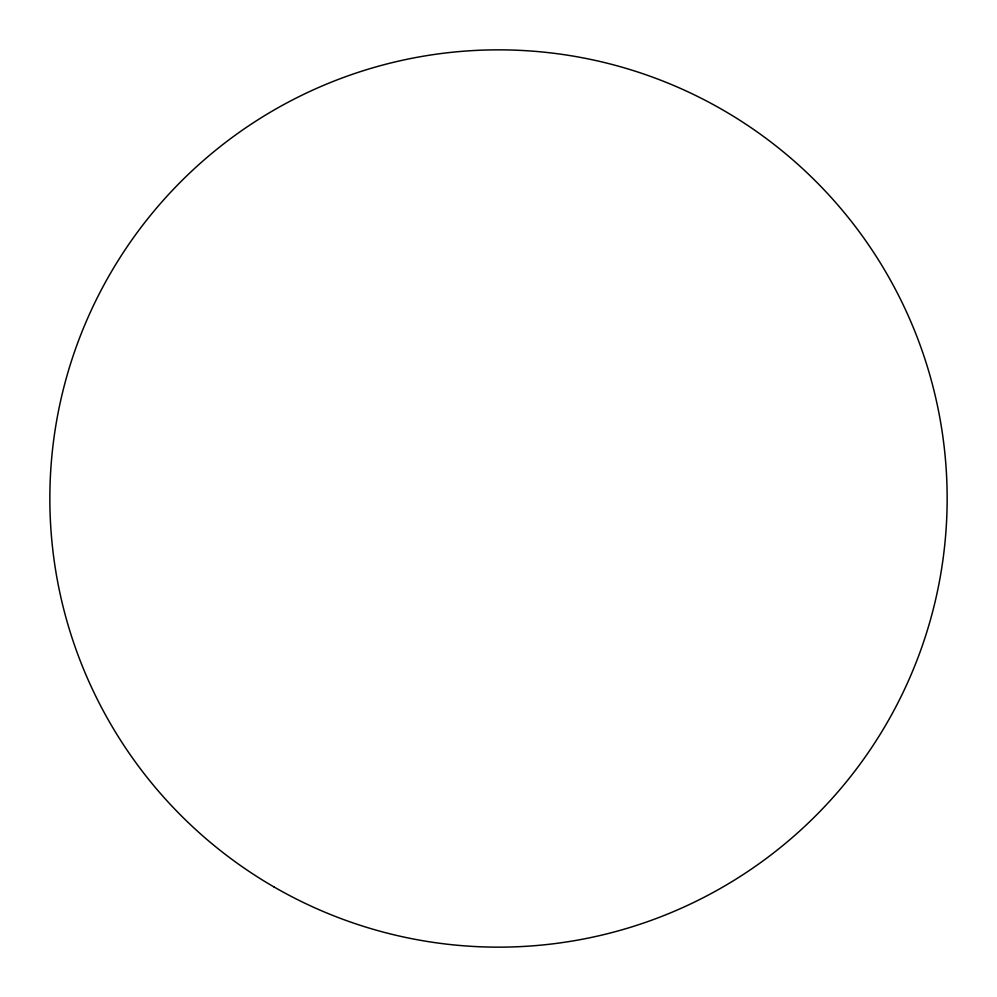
<?xml version="1.0" encoding="UTF-8"?>
<svg xmlns="http://www.w3.org/2000/svg" width="997" height="997" viewBox="0 0 997 997"><rect width="100%" height="100%" fill="white"/><g stroke="black" fill="none" stroke-linecap="round" stroke-linejoin="round"><path stroke-width="1.5" d="M274.175 887.043A448.65 448.65 0 0 0 947.15 498.5A448.65 448.65 0 0 0 274.175 109.957A448.65 448.65 0 0 0 274.175 887.043"/></g></svg>
